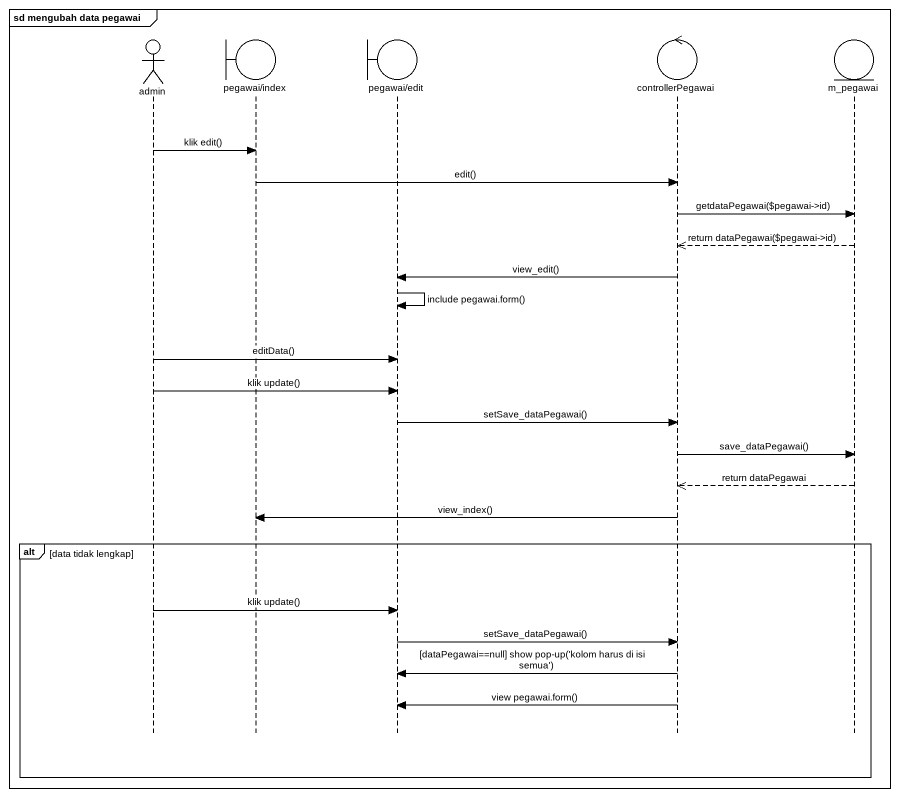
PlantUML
@startuml
mainframe sd mengubah data pegawai
hide footbox
actor admin
boundary "pegawai/index" as pegawai_index
boundary "pegawai/edit" as pegawai_edit
control controllerPegawai
entity m_pegawai

admin -> pegawai_index : klik edit()
pegawai_index -> controllerPegawai : edit()
controllerPegawai -> m_pegawai : getdataPegawai(~$pegawai->id)
m_pegawai -->> controllerPegawai : return dataPegawai(~$pegawai->id)
controllerPegawai -> pegawai_edit : view_edit()
pegawai_edit -> pegawai_edit : include pegawai.form()
admin -> pegawai_edit : editData()
admin -> pegawai_edit : klik update()
pegawai_edit -> controllerPegawai : setSave_dataPegawai()
controllerPegawai -> m_pegawai : save_dataPegawai()
m_pegawai -->> controllerPegawai : return dataPegawai
controllerPegawai -> pegawai_index : view_index()
alt data tidak lengkap
  admin -> pegawai_edit : klik update()
  pegawai_edit -> controllerPegawai : setSave_dataPegawai()
  controllerPegawai -> pegawai_edit : [dataPegawai==null] show pop-up('kolom harus di isi semua')
  controllerPegawai -> pegawai_edit : view pegawai.form()
end
@enduml
